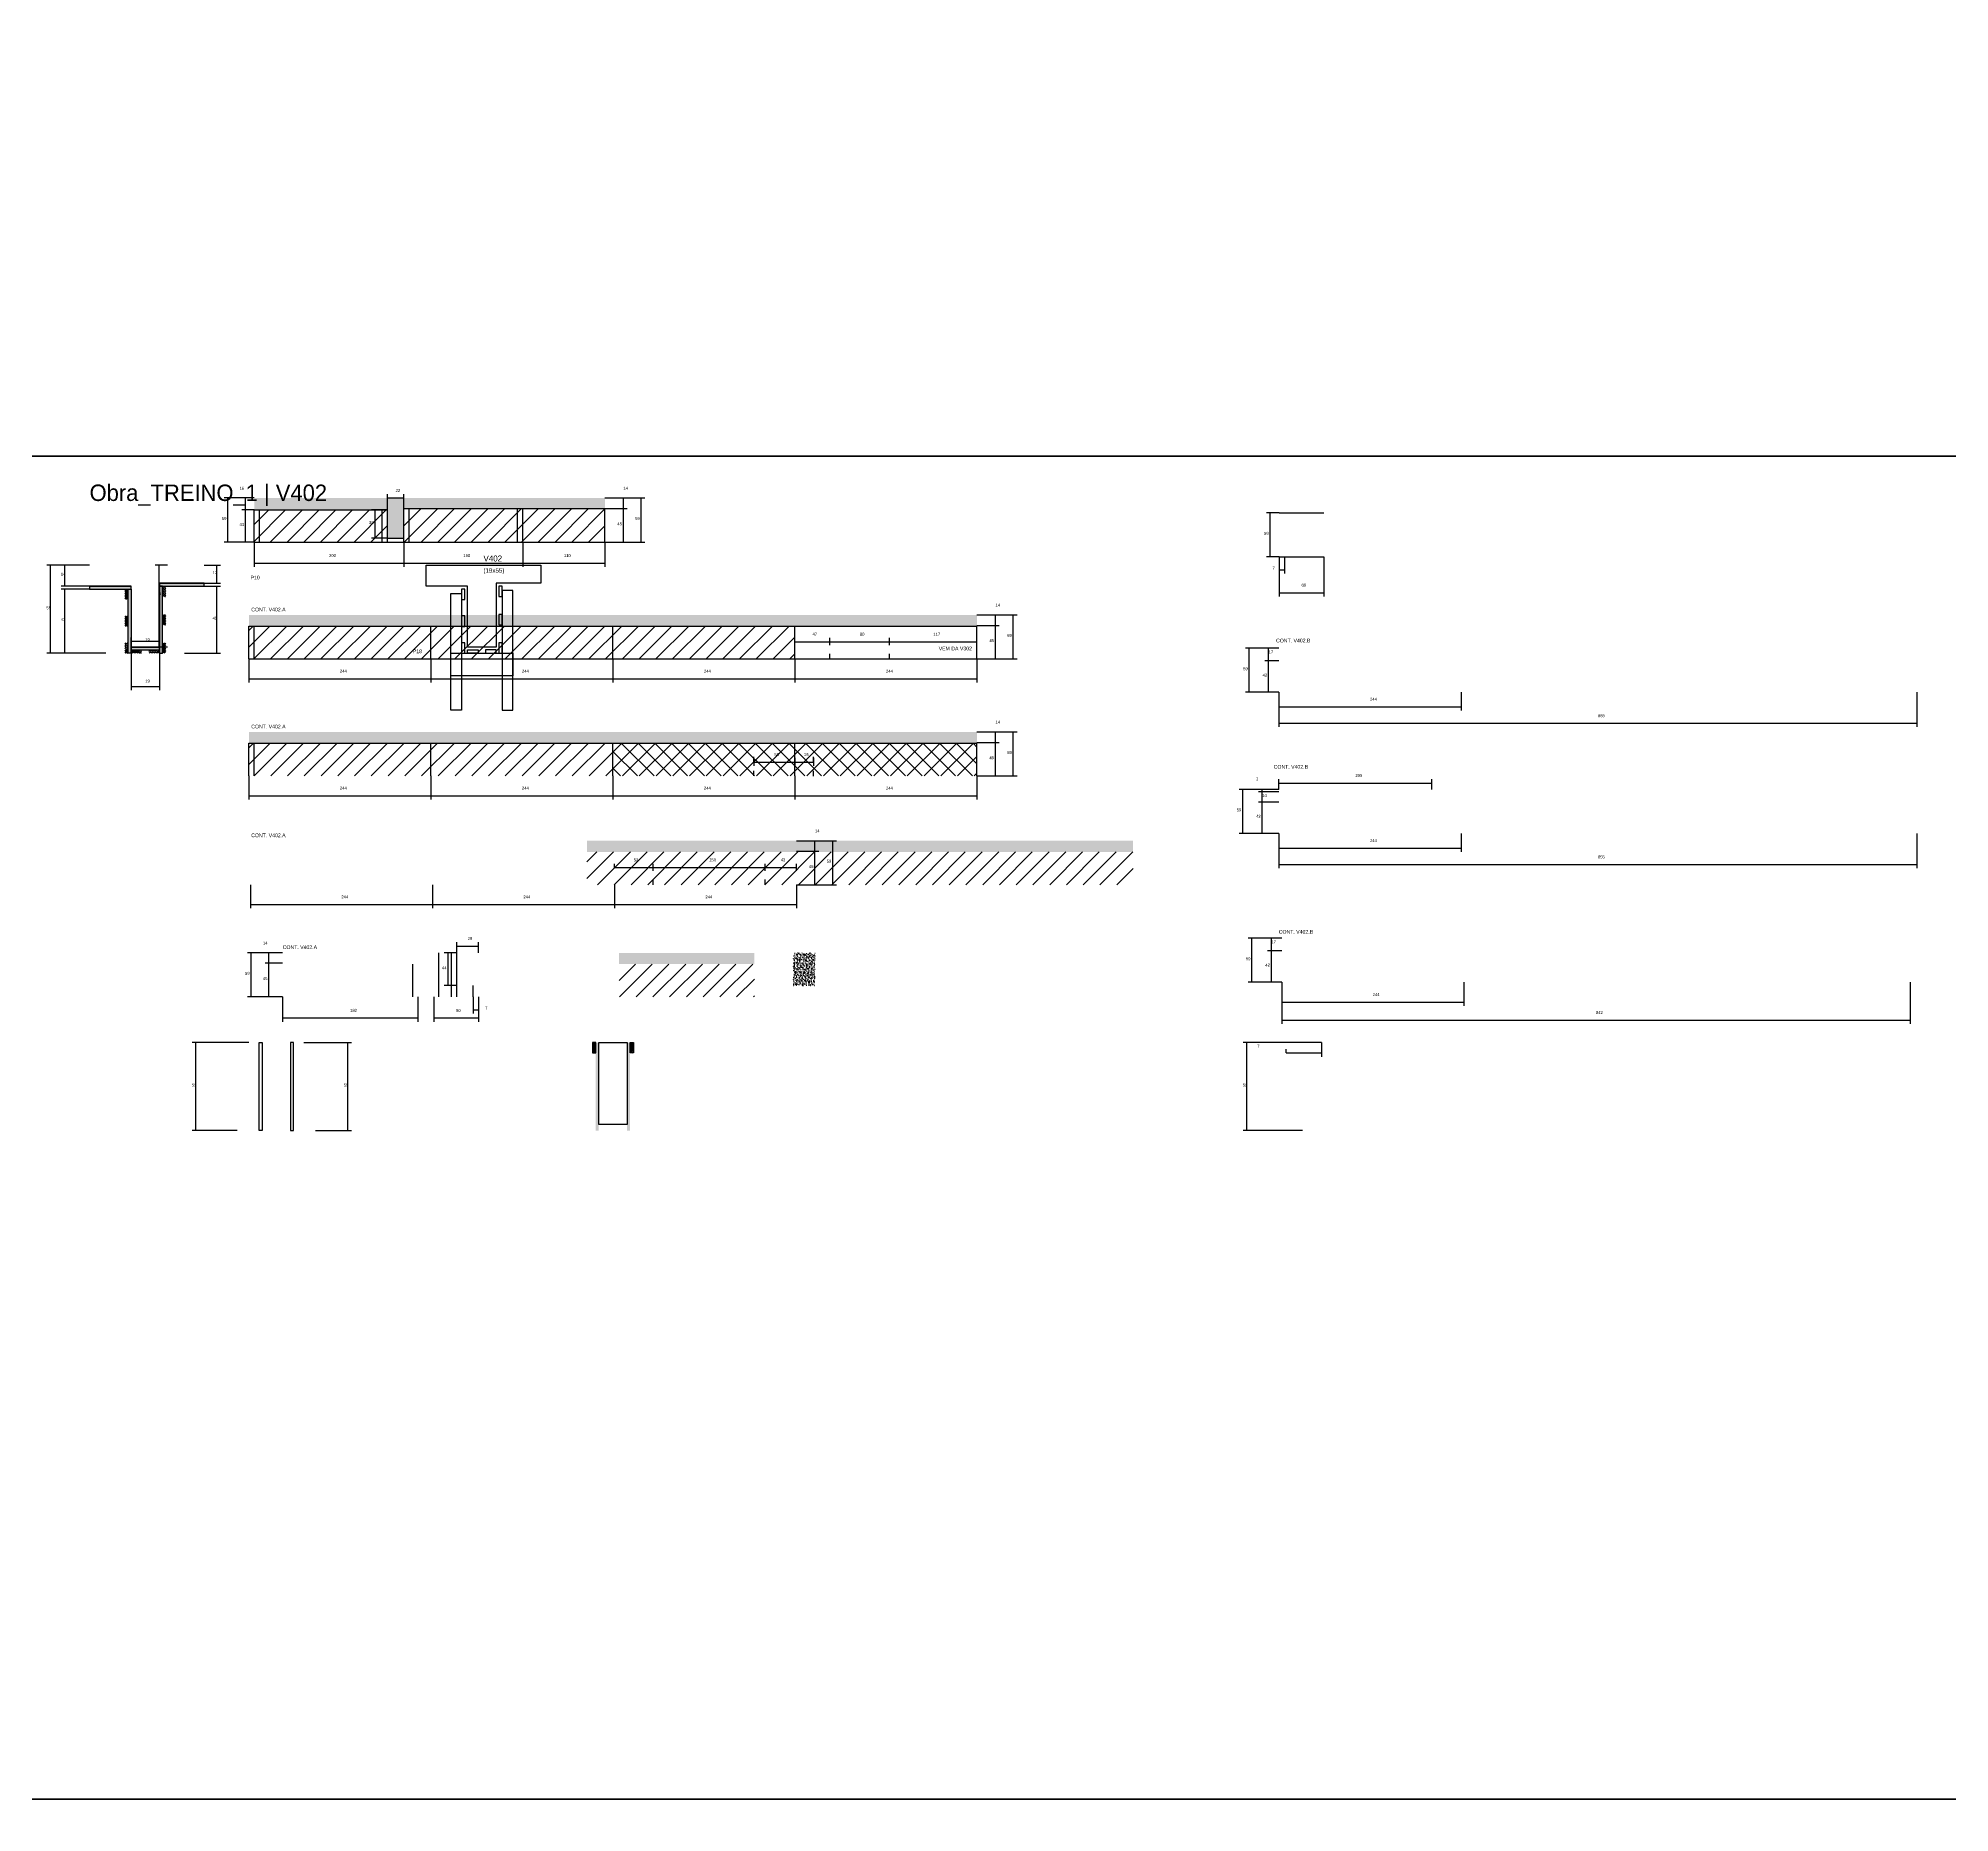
# Model space of a CAD drawing. Header units: metres. Extents: x -132 to 34800, y -36000 to 1848.
# Drawn here: x 2911 to 5474, y -5418 to -3040 of the extents above; entities that cross this region are included whole.
import ezdxf

# ---------------------------------------------------------------- set-up
doc = ezdxf.new("R2010")
doc.units = ezdxf.units.M
for name, color, linetype in [('CELL_BORDER', 8, 'Continuous'), ('CONCRETO', 251, 'Continuous'), ('COTA', 4, 'Continuous'), ('Cota Seção (2x)', 4, 'Continuous'), ('Hachura', 253, 'Continuous'), ('LABEL_ID', 3, 'Continuous'), ('Madeira', 126, 'Continuous'), ('NOMENCLATURA', 7, 'Continuous'), ('Painéis', 200, 'Continuous'), ('REAPROVEITAMENTO', 251, 'Continuous'), ('SARR_2.2x7', 40, 'Continuous'), ('SARR_3.5x7', 81, 'Continuous'), ('Texto Seção', 7, 'Continuous')]:
    doc.layers.add(name, color=color, linetype=linetype)

msp = doc.modelspace()

# ---------------------------------------------------------------- hatches: boundary and pattern name
at = {"layer": 'COTA'}
h = msp.add_hatch(dxfattribs=at)
h.set_pattern_fill('AR-CONC', scale=0.03)
h.paths.add_polyline_path([(3401.2, -3710), (3401.2, -3670), (3401.2, -3670), (3670.7, -3670), (3670.7, -3670), (3670.7, -3656), (3670.7, -3656), (3200.7, -3656), (3200.7, -3656), (3200.7, -3672), (3200.7, -3672), (3379.2, -3672), (3379.2, -3672), (3379.2, -3710), (3379.2, -3710), (3401.2, -3710)])
h = msp.add_hatch(dxfattribs=at)
h.set_pattern_fill('AR-CONC', scale=0.03)
h.paths.add_polyline_path([(4169.5, -3827.7), (4169.5, -3812.7), (4169.5, -3812.7), (3193.5, -3812.7), (3193.5, -3812.7), (3193.5, -3827.7), (3193.5, -3827.7), (4169.5, -3827.7)])
h = msp.add_hatch(dxfattribs=at)
h.set_pattern_fill('AR-CONC', scale=0.03)
h.paths.add_polyline_path([(4169.5, -3984.6), (4169.5, -3969.6), (4169.5, -3969.6), (3193.5, -3969.6), (3193.5, -3969.6), (3193.5, -3984.6), (3193.5, -3984.6), (4169.5, -3984.6)])
h = msp.add_hatch(dxfattribs=at)
h.set_pattern_fill('AR-CONC', scale=0.03)
h.paths.add_polyline_path([(3646.7, -4115.4), (3646.7, -4130.4), (3646.7, -4130.4), (4378.7, -4130.4), (4378.7, -4130.4), (4378.7, -4115.4), (4378.7, -4115.4), (3646.7, -4115.4)])
h = msp.add_hatch(dxfattribs=at)
h.set_pattern_fill('AR-CONC', scale=0.03)
h.paths.add_polyline_path([(3689.7, -4265.7), (3689.7, -4280.7), (3689.7, -4280.7), (3871.2, -4280.7), (3871.2, -4280.7), (3871.2, -4265.7), (3871.2, -4265.7), (3689.7, -4265.7)])
h = msp.add_hatch(dxfattribs=at)
h.set_pattern_fill('AR-CONC', scale=0.03)
h.paths.add_polyline_path([(3952.5, -4309.7), (3952.5, -4265.7), (3952.5, -4265.7), (3923.5, -4265.7), (3923.5, -4265.7), (3923.5, -4309.7), (3923.5, -4309.7), (3952.5, -4309.7)])
at = {"layer": 'Hachura'}
h = msp.add_hatch(color=8, dxfattribs=at)
h.dxf.hatch_style = 1
h.paths.add_polyline_path([(3035.6, -3778.1), (3035.6, -3774.1), (3035.6, -3774.1), (2980, -3774.1), (2980, -3774.1), (2980, -3778.1), (2980, -3778.1), (3035.6, -3778.1)])
h = msp.add_hatch(dxfattribs=at)
h.set_pattern_fill('ANSI31', scale=0.5)
h.paths.add_polyline_path([(3027.2, -3792.1), (3031.6, -3792.1), (3031.6, -3792.1), (3031.6, -3778.1), (3031.6, -3778.1), (3027.2, -3778.1), (3027.2, -3778.1), (3027.2, -3792.1)])
h = msp.add_hatch(color=8, dxfattribs=at)
h.dxf.hatch_style = 1
h.paths.add_polyline_path([(3031.6, -3778.1), (3035.6, -3778.1), (3035.6, -3778.1), (3035.6, -3864.1), (3035.6, -3864.1), (3031.6, -3864.1), (3031.6, -3864.1), (3031.6, -3778.1)])
h = msp.add_hatch(color=8, dxfattribs=at)
h.dxf.hatch_style = 1
h.paths.add_polyline_path([(3133.6, -3774.1), (3133.6, -3770.1), (3133.6, -3770.1), (3073.6, -3770.1), (3073.6, -3770.1), (3073.6, -3774.1), (3073.6, -3774.1), (3133.6, -3774.1)])
h = msp.add_hatch(color=8, dxfattribs=at)
h.dxf.hatch_style = 1
h.paths.add_polyline_path([(3077.6, -3774.1), (3073.6, -3774.1), (3073.6, -3774.1), (3073.6, -3864.1), (3073.6, -3864.1), (3077.6, -3864.1), (3077.6, -3864.1), (3077.6, -3774.1)])
h = msp.add_hatch(dxfattribs=at)
h.set_pattern_fill('ANSI31', scale=0.5)
h.paths.add_polyline_path([(3077.6, -3788.1), (3082, -3788.1), (3082, -3788.1), (3082, -3774.1), (3082, -3774.1), (3077.6, -3774.1), (3077.6, -3774.1), (3077.6, -3788.1)])
h = msp.add_hatch(dxfattribs=at)
h.set_pattern_fill('ANSI31', scale=0.5)
h.paths.add_polyline_path([(3027.2, -3828.1), (3031.6, -3828.1), (3031.6, -3828.1), (3031.6, -3814.1), (3031.6, -3814.1), (3027.2, -3814.1), (3027.2, -3814.1), (3027.2, -3828.1)])
h = msp.add_hatch(dxfattribs=at)
h.set_pattern_fill('ANSI31', scale=0.5)
h.paths.add_polyline_path([(3077.6, -3826.1), (3082, -3826.1), (3082, -3826.1), (3082, -3812.1), (3082, -3812.1), (3077.6, -3812.1), (3077.6, -3812.1), (3077.6, -3826.1)])
h = msp.add_hatch(dxfattribs=at)
h.set_pattern_fill('ANSI31', scale=0.5)
h.paths.add_polyline_path([(3027.2, -3864.1), (3031.6, -3864.1), (3031.6, -3864.1), (3031.6, -3850.1), (3031.6, -3850.1), (3027.2, -3850.1), (3027.2, -3850.1), (3027.2, -3864.1)])
h = msp.add_hatch(color=8, dxfattribs=at)
h.dxf.hatch_style = 1
h.paths.add_polyline_path([(3073.6, -3859.7), (3073.6, -3856.1), (3073.6, -3856.1), (3035.6, -3856.1), (3035.6, -3856.1), (3035.6, -3859.7), (3035.6, -3859.7), (3073.6, -3859.7)])
h = msp.add_hatch(dxfattribs=at)
h.set_pattern_fill('ANSI31', scale=0.5)
h.paths.add_polyline_path([(3035.6, -3864.1), (3035.6, -3859.7), (3035.6, -3859.7), (3049.6, -3859.7), (3049.6, -3859.7), (3049.6, -3864.1), (3049.6, -3864.1), (3035.6, -3864.1)])
h = msp.add_hatch(dxfattribs=at)
h.set_pattern_fill('ANSI31', scale=0.5)
h.paths.add_polyline_path([(3073.6, -3864.1), (3073.6, -3859.7), (3073.6, -3859.7), (3059.6, -3859.7), (3059.6, -3859.7), (3059.6, -3864.1), (3059.6, -3864.1), (3073.6, -3864.1)])
h = msp.add_hatch(dxfattribs=at)
h.set_pattern_fill('ANSI31', scale=0.5)
h.paths.add_polyline_path([(3077.6, -3864.1), (3082, -3864.1), (3082, -3864.1), (3082, -3850.1), (3082, -3850.1), (3077.6, -3850.1), (3077.6, -3850.1), (3077.6, -3864.1)])
h = msp.add_hatch(dxfattribs=at)
h.set_pattern_fill('ANSI31', scale=0.5)
h.paths.add_polyline_path([(3654.1, -4399.9), (3658.5, -4399.9), (3658.5, -4399.9), (3658.5, -4385.9), (3658.5, -4385.9), (3654.1, -4385.9), (3654.1, -4385.9), (3654.1, -4399.9)])
h = msp.add_hatch(color=8, dxfattribs=at)
h.dxf.hatch_style = 1
h.paths.add_polyline_path([(3662.5, -4385.9), (3658.5, -4385.9), (3658.5, -4385.9), (3658.5, -4503.9), (3658.5, -4503.9), (3662.5, -4503.9), (3662.5, -4503.9), (3662.5, -4385.9)])
h = msp.add_hatch(color=8, dxfattribs=at)
h.dxf.hatch_style = 1
h.paths.add_polyline_path([(3704.5, -4385.9), (3700.5, -4385.9), (3700.5, -4385.9), (3700.5, -4503.9), (3700.5, -4503.9), (3704.5, -4503.9), (3704.5, -4503.9), (3704.5, -4385.9)])
h = msp.add_hatch(dxfattribs=at)
h.set_pattern_fill('ANSI31', scale=0.5)
h.paths.add_polyline_path([(3708.9, -4399.9), (3704.5, -4399.9), (3704.5, -4399.9), (3704.5, -4385.9), (3704.5, -4385.9), (3708.9, -4385.9), (3708.9, -4385.9), (3708.9, -4399.9)])
at = {"layer": 'REAPROVEITAMENTO'}
h = msp.add_hatch(dxfattribs=at)
h.set_pattern_fill('ANSI31', scale=5)
h.paths.add_polyline_path([(3379.2, -3715), (3379.2, -3672), (3379.2, -3672), (3200.7, -3672), (3200.7, -3672), (3200.7, -3715), (3200.7, -3715), (3379.2, -3715)])
h = msp.add_hatch(dxfattribs=at)
h.set_pattern_fill('ANSI31', scale=5)
h.paths.add_polyline_path([(3670.7, -3715), (3670.7, -3670), (3670.7, -3670), (3401.2, -3670), (3401.2, -3670), (3401.2, -3715), (3401.2, -3715), (3670.7, -3715)])
h = msp.add_hatch(dxfattribs=at)
h.set_pattern_fill('ANSI31', scale=5)
h.paths.add_polyline_path([(3925.5, -3871.7), (3925.5, -3827.7), (3925.5, -3827.7), (3193.5, -3827.7), (3193.5, -3827.7), (3193.5, -3871.7), (3193.5, -3871.7), (3925.5, -3871.7)])
h = msp.add_hatch(dxfattribs=at)
h.set_pattern_fill('ANSI31', scale=5)
h.paths.add_polyline_path([(3193.5, -3984.6), (3193.5, -4028.6), (3193.5, -4028.6), (3681.5, -4028.6), (3681.5, -4028.6), (3681.5, -3984.6), (3681.5, -3984.6), (3193.5, -3984.6)])
h = msp.add_hatch(dxfattribs=at)
h.set_pattern_fill('ANSI37', scale=5)
h.paths.add_polyline_path([(4169.5, -4028.6), (4169.5, -3984.6), (4169.5, -3984.6), (3681.5, -3984.6), (3681.5, -3984.6), (3681.5, -4028.6), (3681.5, -4028.6), (4169.5, -4028.6)])
h = msp.add_hatch(dxfattribs=at)
h.set_pattern_fill('ANSI31', scale=5)
h.paths.add_polyline_path([(3646.7, -4130.4), (3646.7, -4174.4), (3646.7, -4174.4), (4378.7, -4174.4), (4378.7, -4174.4), (4378.7, -4130.4), (4378.7, -4130.4), (3646.7, -4130.4)])
h = msp.add_hatch(dxfattribs=at)
h.set_pattern_fill('ANSI31', scale=5)
h.paths.add_polyline_path([(3871.2, -4324.7), (3871.2, -4280.7), (3871.2, -4280.7), (3689.7, -4280.7), (3689.7, -4280.7), (3689.7, -4324.7), (3689.7, -4324.7), (3871.2, -4324.7)])

# ---------------------------------------------------------------- linework, layer by layer
at = {"layer": 'CELL_BORDER'}
for points in [[(2900, -3600), (5800, -3600), (5800, -1800), (2900, -1800)], [(2900, -5400), (5800, -5400), (5800, -3600), (2900, -3600)], [(2900, -7200), (5800, -7200), (5800, -5400), (2900, -5400)]]:
    msp.add_lwpolyline(points, close=True, dxfattribs=at)
at = {"layer": 'CONCRETO'}
for points in [[(3431.2, -3774.1), (3431.2, -3746.1), (3584.8, -3746.1), (3584.8, -3770.1), (3524.8, -3770.1), (3524.8, -3856.1), (3486.8, -3856.1), (3486.8, -3774.1)], [(3662.5, -4385.9), (3662.5, -4385.9), (3700.5, -4385.9), (3700.5, -4413.9), (3700.5, -4413.9), (3700.5, -4495.9), (3662.5, -4495.9), (3662.5, -4385.9)]]:
    msp.add_lwpolyline(points, close=True, dxfattribs=at)
at = {"layer": 'COTA'}
for p, q in [((3200.7, -3656), (3160.4, -3656)), ((3165.4, -3715), (3165.4, -3656)), ((3200.7, -3656), (3184.2, -3656)), ((3189.2, -3672), (3189.2, -3656)), ((3379.2, -3672), (3379.2, -3651)), ((3379.2, -3656), (3401.2, -3656)), ((3401.2, -3670), (3401.2, -3651)), ((3670.7, -3656), (3700.6, -3656)), ((3670.7, -3656), (3724.5, -3656)), ((3695.6, -3670), (3695.6, -3656)), ((3719.5, -3715), (3719.5, -3656)), ((3200.7, -3672), (3184.2, -3672)), ((3200.7, -3672), (3184.2, -3672)), ((3189.2, -3715), (3189.2, -3672)), ((3379.2, -3672), (3357.8, -3672)), ((3362.8, -3710), (3362.8, -3672)), ((3670.7, -3670), (3700.6, -3670)), ((3670.7, -3670), (3700.6, -3670)), ((3695.6, -3715), (3695.6, -3670)), ((4574.6, -3675.9), (4557.6, -3675.9)), ((4562.6, -3734.9), (4562.6, -3675.9)), ((3200.7, -3715), (3160.4, -3715)), ((3200.7, -3715), (3184.2, -3715)), ((3200.7, -3715), (3200.7, -3748.3)), ((3379.2, -3710), (3357.8, -3710)), ((3401.2, -3715), (3401.2, -3748.3)), ((3401.2, -3715), (3401.2, -3748.3)), ((3560.7, -3715), (3560.7, -3748.3)), ((3560.7, -3715), (3560.7, -3748.3)), ((3670.7, -3715), (3700.6, -3715)), ((3670.7, -3715), (3724.5, -3715)), ((3670.7, -3715), (3670.7, -3748.3)), ((4574.6, -3734.9), (4557.6, -3734.9)), ((4574.6, -3734.9), (4574.6, -3787.9)), ((4574.6, -3734.9), (4574.6, -3757.2)), ((4581.6, -3734.9), (4581.6, -3757.2)), ((4634.6, -3734.9), (4634.6, -3787.9)), ((2980, -3746.1), (2922.6, -3746.1)), ((2927.6, -3864.1), (2927.6, -3746.1)), ((2980, -3746.1), (2941.9, -3746.1)), ((2946.9, -3774.1), (2946.9, -3746.1)), ((3133.6, -3746.1), (3155.4, -3746.1)), ((3150.4, -3770.1), (3150.4, -3746.1)), ((3200.7, -3743.3), (3401.2, -3743.3)), ((3401.2, -3743.3), (3560.7, -3743.3)), ((3560.7, -3743.3), (3670.7, -3743.3)), ((4574.6, -3752.2), (4581.6, -3752.2)), ((2980, -3774.1), (2941.9, -3774.1)), ((2980, -3778.1), (2941.9, -3778.1)), ((2946.9, -3864.1), (2946.9, -3778.1)), ((3133.6, -3770.1), (3155.4, -3770.1)), ((3133.6, -3774.1), (3155.4, -3774.1)), ((3150.4, -3864.1), (3150.4, -3774.1)), ((4574.6, -3782.9), (4634.6, -3782.9)), ((4169.5, -3812.7), (4199.4, -3812.7)), ((4169.5, -3812.7), (4223.2, -3812.7)), ((4194.4, -3826.7), (4194.4, -3812.7)), ((4218.2, -3871.7), (4218.2, -3812.7)), ((3972.5, -3848.7), (3972.5, -3843.6)), ((4052.5, -3848.6), (4052.5, -3843.6)), ((4052.5, -3848.7), (4052.5, -3843.6)), ((4169.5, -3826.7), (4199.4, -3826.7)), ((4169.5, -3826.7), (4199.4, -3826.7)), ((4169.5, -3853.2), (4169.5, -3843.6)), ((4194.4, -3871.7), (4194.4, -3826.7)), ((3002, -3864.1), (2922.6, -3864.1)), ((3002, -3864.1), (2941.9, -3864.1)), ((3035.6, -3864.1), (3035.6, -3913.8)), ((3073.6, -3864.1), (3073.6, -3913.8)), ((3107.2, -3864.1), (3155.4, -3864.1)), ((3925.5, -3849.7), (3925.5, -3843.7)), ((3925.5, -3848.7), (3972.5, -3848.7)), ((3972.5, -3849.7), (3972.5, -3843.7)), ((3972.5, -3848.6), (4052.5, -3848.6)), ((4052.5, -3848.6), (4169.5, -3848.6)), ((4574.4, -3857.4), (4529.5, -3857.4)), ((4534.5, -3916.4), (4534.5, -3857.4)), ((4574.4, -3857.4), (4555.5, -3857.4)), ((4560.5, -3874.4), (4560.5, -3857.4)), ((3193.5, -3871.7), (3193.5, -3903.3)), ((3437.5, -3871.7), (3437.5, -3903.3)), ((3437.5, -3871.7), (3437.5, -3903.3)), ((3681.5, -3871.7), (3681.5, -3903.3)), ((3681.5, -3871.7), (3681.5, -3903.3)), ((3925.5, -3871.7), (3925.5, -3903.3)), ((3925.5, -3871.7), (3925.5, -3903.3)), ((4169.5, -3871.7), (4199.4, -3871.7)), ((4169.5, -3871.7), (4223.2, -3871.7)), ((4169.5, -3871.7), (4169.5, -3903.3)), ((4574.4, -3874.4), (4555.5, -3874.4)), ((4574.4, -3874.4), (4555.5, -3874.4)), ((4560.5, -3916.4), (4560.5, -3874.4)), ((3035.6, -3908.8), (3073.6, -3908.8)), ((3193.5, -3898.3), (3437.5, -3898.3)), ((3437.5, -3898.3), (3681.5, -3898.3)), ((3681.5, -3898.3), (3925.5, -3898.3)), ((3925.5, -3898.3), (4169.5, -3898.3)), ((4574.4, -3916.4), (4529.5, -3916.4)), ((4574.4, -3916.4), (4555.5, -3916.4)), ((4574.4, -3916.4), (4574.4, -3940.9)), ((4574.4, -3916.4), (4574.4, -3962.9)), ((4818.4, -3916.4), (4818.4, -3940.9)), ((5429.4, -3916.4), (5429.4, -3962.9)), ((4574.4, -3935.9), (4818.4, -3935.9)), ((4169.5, -3969.6), (4199.4, -3969.6)), ((4169.5, -3969.6), (4223.2, -3969.6)), ((4194.4, -3983.6), (4194.4, -3969.6)), ((4218.2, -4028.6), (4218.2, -3969.6)), ((4574.4, -3957.9), (5429.4, -3957.9)), ((4169.5, -3983.6), (4199.4, -3983.6)), ((4169.5, -3983.6), (4199.4, -3983.6)), ((4194.4, -4028.6), (4194.4, -3983.6)), ((3870.5, -4007.1), (3870.5, -4015.1)), ((3870.5, -4010.1), (3925.5, -4010.1)), ((3925.5, -4010.1), (3925.5, -4005.1)), ((3193.5, -4028.6), (3193.5, -4060.1)), ((3437.5, -4028.6), (3437.5, -4060.1)), ((3437.5, -4028.6), (3437.5, -4060.1)), ((3681.5, -4028.6), (3681.5, -4060.1)), ((3681.5, -4028.6), (3681.5, -4060.1)), ((3925.5, -4028.6), (3925.5, -4060.1)), ((3925.5, -4028.6), (3925.5, -4060.1)), ((4169.5, -4028.6), (4199.4, -4028.6)), ((4169.5, -4028.6), (4223.2, -4028.6)), ((4169.5, -4028.6), (4169.5, -4060.1)), ((4574.4, -4046.7), (4520.8, -4046.7)), ((4525.8, -4105.7), (4525.8, -4046.7)), ((4574.4, -4046.7), (4546.8, -4046.7)), ((4551.8, -4049.7), (4551.8, -4046.7)), ((4574.4, -4046.7), (4574.4, -4033.1)), ((4574.4, -4038.1), (4779.4, -4038.1)), ((4779.4, -4046.7), (4779.4, -4033.1)), ((3193.5, -4055.1), (3437.5, -4055.1)), ((3437.5, -4055.1), (3681.5, -4055.1)), ((3681.5, -4055.1), (3925.5, -4055.1)), ((3925.5, -4055.1), (4169.5, -4055.1)), ((4574.4, -4049.7), (4546.8, -4049.7)), ((4574.4, -4049.7), (4546.8, -4049.7)), ((4574.4, -4063.7), (4546.8, -4063.7)), ((4574.4, -4063.7), (4546.8, -4063.7)), ((4551.8, -4063.7), (4551.8, -4049.7)), ((4551.8, -4105.7), (4551.8, -4063.7)), ((3927.5, -4115.4), (3957.4, -4115.4)), ((3927.5, -4115.4), (3981.3, -4115.4)), ((3952.4, -4129.4), (3952.4, -4115.4)), ((3976.3, -4174.4), (3976.3, -4115.4)), ((4574.4, -4105.7), (4520.8, -4105.7)), ((4574.4, -4105.7), (4546.8, -4105.7)), ((4574.4, -4105.7), (4574.4, -4152.2)), ((4574.4, -4105.7), (4574.4, -4130.2)), ((4574.4, -4125.2), (4818.4, -4125.2)), ((4818.4, -4105.7), (4818.4, -4130.2)), ((5429.4, -4105.7), (5429.4, -4152.2)), ((3683.5, -4152.4), (3683.5, -4146.3)), ((3735.5, -4152.4), (3735.5, -4146.3)), ((3735.5, -4151.3), (3735.5, -4146.3)), ((3885.5, -4151.3), (3885.5, -4146.3)), ((3885.5, -4151.3), (3885.5, -4146.3)), ((3927.5, -4129.4), (3957.4, -4129.4)), ((3927.5, -4129.4), (3957.4, -4129.4)), ((3927.5, -4155.9), (3927.5, -4146.3)), ((3952.4, -4174.4), (3952.4, -4129.4)), ((4574.4, -4147.2), (5429.4, -4147.2)), ((3195.5, -4174.4), (3195.5, -4205.9)), ((3439.5, -4174.4), (3439.5, -4205.9)), ((3439.5, -4174.4), (3439.5, -4205.9)), ((3683.5, -4151.3), (3735.5, -4151.3)), ((3683.5, -4174.4), (3683.5, -4205.9)), ((3683.5, -4174.4), (3683.5, -4205.9)), ((3735.5, -4151.3), (3885.5, -4151.3)), ((3885.5, -4151.3), (3927.5, -4151.3)), ((3927.5, -4174.4), (3957.4, -4174.4)), ((3927.5, -4174.4), (3981.3, -4174.4)), ((3927.5, -4174.4), (3927.5, -4205.9)), ((3195.5, -4200.9), (3439.5, -4200.9)), ((3439.5, -4200.9), (3683.5, -4200.9)), ((3683.5, -4200.9), (3927.5, -4200.9)), ((3472.3, -4265.7), (3472.3, -4251.6)), ((3501.3, -4265.7), (3501.3, -4251.6)), ((4578, -4246.1), (4533.2, -4246.1)), ((4538.2, -4305.1), (4538.2, -4246.1)), ((4578, -4246.1), (4559.2, -4246.1)), ((4564.2, -4263.1), (4564.2, -4246.1)), ((3238.5, -4265.7), (3191.6, -4265.7)), ((3196.6, -4324.7), (3196.6, -4265.7)), ((3238.5, -4265.7), (3215.4, -4265.7)), ((3220.4, -4279.7), (3220.4, -4265.7)), ((3472.3, -4265.7), (3455.5, -4265.7)), ((3460.5, -4309.7), (3460.5, -4265.7)), ((3472.3, -4256.6), (3501.3, -4256.6)), ((4578, -4263.1), (4559.2, -4263.1)), ((4578, -4263.1), (4559.2, -4263.1)), ((4564.2, -4305.1), (4564.2, -4263.1)), ((3238.5, -4279.7), (3215.4, -4279.7)), ((3238.5, -4279.7), (3215.4, -4279.7)), ((3220.4, -4324.7), (3220.4, -4279.7)), ((3238.5, -4324.7), (3191.6, -4324.7)), ((3238.5, -4324.7), (3215.4, -4324.7)), ((3238.5, -4324.7), (3238.5, -4358)), ((3420, -4324.7), (3420, -4358)), ((3441.3, -4324.7), (3441.3, -4358)), ((3472.3, -4309.7), (3455.5, -4309.7)), ((3494.4, -4324.7), (3494.4, -4347)), ((3501.3, -4324.7), (3501.3, -4358)), ((3501.4, -4324.7), (3501.4, -4347)), ((4578, -4305.1), (4533.2, -4305.1)), ((4578, -4305.1), (4559.2, -4305.1)), ((4578, -4305.1), (4578, -4336.7)), ((4578, -4305.1), (4578, -4360.9)), ((4822, -4305.1), (4822, -4336.7)), ((5420.5, -4305.1), (5420.5, -4360.9)), ((3238.5, -4353), (3420, -4353)), ((3441.3, -4353), (3501.3, -4353)), ((3494.4, -4342), (3501.4, -4342)), ((4578, -4331.7), (4822, -4331.7)), ((4578, -4355.9), (5420.5, -4355.9)), ((3193.3, -4385.9), (3117.6, -4385.9)), ((3122.6, -4503.9), (3122.6, -4385.9)), ((3267.3, -4385.9), (3331.1, -4385.9)), ((3326.1, -4503.9), (3326.1, -4385.9)), ((4631.4, -4385.9), (4526.4, -4385.9)), ((4531.4, -4503.9), (4531.4, -4385.9)), ((4583.8, -4399.9), (4583.8, -4394.9)), ((4583.8, -4399.9), (4631.4, -4399.9)), ((4631.4, -4385.9), (4631.4, -4404.9)), ((3177.7, -4503.9), (3117.6, -4503.9)), ((3282.9, -4503.9), (3331.1, -4503.9)), ((4605.8, -4503.9), (4526.4, -4503.9))]:
    msp.add_line(p, q, dxfattribs=at)
at = {"layer": 'Cota Seção (2x)'}
for p, q in [((3084.6, -3746.1), (3068.1, -3746.1)), ((3073.1, -3856.1), (3073.1, -3746.1)), ((3035.6, -3864.1), (3035.6, -3843.1)), ((3073.6, -3864.1), (3073.6, -3843.1)), ((3035.6, -3848.1), (3073.6, -3848.1)), ((3084.6, -3856.1), (3068.1, -3856.1)), ((3925.5, -4004.3), (3925.5, -4015.1)), ((3925.5, -4010.1), (3950.5, -4010.1)), ((3950.5, -4004.3), (3950.5, -4015.1))]:
    msp.add_line(p, q, dxfattribs=at)
at = {"layer": 'Madeira'}
for points in [[(3478.4, -3792.1), (3482.8, -3792.1), (3482.8, -3778.1), (3478.4, -3778.1)], [(3528.8, -3788.1), (3533.2, -3788.1), (3533.2, -3774.1), (3528.8, -3774.1)], [(3478.4, -3828.1), (3482.8, -3828.1), (3482.8, -3814.1), (3478.4, -3814.1)], [(3528.8, -3826.1), (3533.2, -3826.1), (3533.2, -3812.1), (3528.8, -3812.1)], [(3478.4, -3864.1), (3482.8, -3864.1), (3482.8, -3850.1), (3478.4, -3850.1)], [(3486.8, -3864.1), (3486.8, -3859.7), (3500.8, -3859.7), (3500.8, -3864.1)], [(3524.8, -3864.1), (3524.8, -3859.7), (3510.8, -3859.7), (3510.8, -3864.1)], [(3528.8, -3864.1), (3533.2, -3864.1), (3533.2, -3850.1), (3528.8, -3850.1)], [(3654.1, -4399.9), (3658.5, -4399.9), (3658.5, -4385.9), (3654.1, -4385.9)], [(3708.9, -4399.9), (3704.5, -4399.9), (3704.5, -4385.9), (3708.9, -4385.9)]]:
    msp.add_lwpolyline(points, close=True, dxfattribs=at)
at = {"layer": 'Painéis'}
for p, q in [((3200.7, -3672), (3379.2, -3672)), ((3200.7, -3715), (3200.7, -3672)), ((3379.2, -3710), (3379.2, -3672)), ((3401.2, -3670), (3560.7, -3670)), ((3401.2, -3715), (3401.2, -3670)), ((3560.7, -3670), (3670.7, -3670)), ((3560.7, -3715), (3560.7, -3670)), ((3670.7, -3715), (3670.7, -3670)), ((4574.6, -3675.9), (4634.6, -3675.9)), ((3200.7, -3715), (3401.2, -3715)), ((3379.2, -3710), (3401.2, -3710)), ((3401.2, -3715), (3401.2, -3710)), ((3401.2, -3715), (3560.7, -3715)), ((3560.7, -3715), (3670.7, -3715)), ((4574.6, -3734.9), (4634.6, -3734.9)), ((2980, -3774.1), (3035.6, -3774.1)), ((3073.6, -3770.1), (3133.6, -3770.1)), ((3193.5, -3827.7), (4169.5, -3827.7)), ((3193.5, -3871.7), (3193.5, -3827.7)), ((3437.5, -3871.7), (3437.5, -3827.7)), ((3681.5, -3871.7), (3681.5, -3827.7)), ((3925.5, -3871.7), (3925.5, -3827.7)), ((4169.5, -3871.7), (4169.5, -3827.7)), ((3035.6, -3856.1), (3073.6, -3856.1)), ((3193.5, -3871.7), (4169.5, -3871.7)), ((3193.5, -3984.6), (4169.5, -3984.6)), ((3193.5, -4028.6), (3193.5, -3984.6)), ((3437.5, -4028.6), (3437.5, -3984.6)), ((3681.5, -4028.6), (3681.5, -3984.6)), ((3925.5, -4028.6), (3925.5, -3984.6)), ((4169.5, -4028.6), (4169.5, -3984.6))]:
    msp.add_line(p, q, dxfattribs=at)
for points in [[(3035.6, -3778.1), (3035.6, -3774.1), (2980, -3774.1), (2980, -3778.1)], [(3031.6, -3778.1), (3035.6, -3778.1), (3035.6, -3864.1), (3031.6, -3864.1)], [(3133.6, -3774.1), (3133.6, -3770.1), (3073.6, -3770.1), (3073.6, -3774.1)], [(3077.6, -3774.1), (3073.6, -3774.1), (3073.6, -3864.1), (3077.6, -3864.1)], [(3073.6, -3859.7), (3073.6, -3856.1), (3035.6, -3856.1), (3035.6, -3859.7)], [(3207.3, -4385.9), (3211.3, -4385.9), (3211.3, -4503.9), (3207.3, -4503.9)], [(3253.3, -4385.9), (3249.3, -4385.9), (3249.3, -4503.9), (3253.3, -4503.9)]]:
    msp.add_lwpolyline(points, close=True, dxfattribs=at)
at = {"layer": 'SARR_2.2x7'}
for p, q in [((3207.7, -3715), (3207.7, -3672)), ((3372.2, -3715), (3372.2, -3672)), ((3379.2, -3715), (3379.2, -3672)), ((3408.2, -3715), (3408.2, -3670)), ((3553.7, -3715), (3553.7, -3670)), ((3200.4, -3871.7), (3200.4, -3827.7)), ((3972.5, -3853.2), (3972.5, -3846.2)), ((3972.5, -3871.7), (3972.5, -3864.7)), ((4052.5, -3853.2), (4052.5, -3846.2)), ((4052.5, -3871.7), (4052.5, -3864.7)), ((3200.4, -4028.6), (3200.4, -3984.6)), ((3870.5, -4010.1), (3870.5, -4003.1)), ((3870.5, -4028.6), (3870.5, -4021.6)), ((3950.5, -4010.1), (3950.5, -4003.1)), ((3950.5, -4028.7), (3950.5, -4021.6)), ((3735.5, -4155.9), (3735.5, -4148.9)), ((3885.5, -4155.9), (3885.5, -4148.9)), ((3735.5, -4174.4), (3735.5, -4167.4)), ((3885.5, -4174.4), (3885.5, -4167.4)), ((3448.3, -4324.7), (3448.3, -4265.7)), ((3465.3, -4324.7), (3465.3, -4265.7)), ((3472.3, -4324.7), (3472.3, -4265.7)), ((3413.1, -4324.7), (3413.1, -4280.7)), ((3494.4, -4324.7), (3494.4, -4309.7))]:
    msp.add_line(p, q, dxfattribs=at)
at = {"layer": 'SARR_3.5x7'}
for points in [[(3464.4, -3784.1), (3478.4, -3784.1), (3478.4, -3940.6), (3464.4, -3940.6)], [(3547.2, -3780.1), (3533.2, -3780.1), (3533.2, -3940.6), (3547.2, -3940.6)], [(3464.4, -3864.1), (3547.2, -3864.1), (3547.2, -3894.2), (3464.4, -3894.2)]]:
    msp.add_lwpolyline(points, close=True, dxfattribs=at)

# ---------------------------------------------------------------- texts
at = {"layer": 'COTA'}
for s, p in [('16', (3181, -3645)), ('22', (3390.2, -3648)), ('14', (3695.6, -3645)), ('59', (3157.3, -3685.5)), ('43', (3180.9, -3693.5)), ('38', (3354.5, -3691)), ('45', (3687.5, -3692.5)), ('59', (3711.3, -3685.5)), ('59', (4554.4, -3705.4)), ('200', (3301, -3735.2)), ('160', (3481, -3735.1)), ('110', (3615.7, -3735.2)), ('14', (2941.4, -3760.1)), ('12', (3144.9, -3758.1)), ('7', (4565.7, -3752.2)), ('60', (4604.6, -3774.8)), ('59', (2922.1, -3805.1)), ('43', (2941.4, -3821.1)), ('45', (3144.9, -3819.1)), ('14', (4194.4, -3801.7)), ('47', (3949, -3840.6)), ('80', (4012.5, -3840.5)), ('117', (4111, -3840.6)), ('59', (4210.1, -3842.2)), ('45', (4186.2, -3849.2)), ('17', (4560.5, -3864.4)), ('244', (3315.5, -3890.2)), ('244', (3559.5, -3890.2)), ('244', (3803.5, -3890.2)), ('244', (4047.5, -3890.2)), ('59', (4526.4, -3886.9)), ('42', (4552.5, -3895.4)), ('19', (3054.6, -3903.3)), ('244', (4696.4, -3927.8)), ('855', (5001.9, -3949.8)), ('14', (4194.4, -3958.5)), ('59', (4210.1, -3999.1)), ('55', (3898, -4002)), ('45', (4186.2, -4006.1)), ('244', (3315.5, -4047)), ('244', (3559.5, -4047)), ('244', (3803.5, -4047)), ('244', (4047.5, -4047)), ('3', (4543.6, -4034.5)), ('205', (4676.9, -4030)), ('59', (4517.7, -4076.2)), ('14', (4551.8, -4056.7)), ('42', (4543.7, -4084.7)), ('14', (3952.4, -4104.3)), ('244', (4696.4, -4117.1)), ('52', (3709.5, -4143.2)), ('150', (3810.5, -4143.2)), ('42', (3906.5, -4143.2)), ('45', (3944.3, -4151.9)), ('59', (3968.1, -4144.9)), ('855', (5001.9, -4139.1)), ('244', (3317.5, -4192.8)), ('244', (3561.5, -4192.8)), ('244', (3805.5, -4192.8)), ('14', (3212.3, -4254.6)), ('29', (3486.8, -4248.5)), ('17', (4564.2, -4253.1)), ('59', (4530, -4275.6)), ('59', (3188.4, -4295.2)), ('45', (3212.3, -4302.2)), ('44', (3452.4, -4287.7)), ('42', (4556.1, -4284.1)), ('244', (4700, -4323.6)), ('182', (3329.3, -4344.8)), ('60', (3471.3, -4344.9)), ('7', (3510.2, -4342)), ('842', (4999.2, -4347.8)), ('7', (4545.2, -4392.9)), ('59', (3117.1, -4444.9)), ('59', (3320.6, -4444.9)), ('59', (4525.9, -4444.9))]:
    msp.add_text(s, height=4, dxfattribs=at).set_placement(p)
at = {"layer": 'Cota Seção (2x)'}
for s, p in [('55', (3073.1, -3786.1)), ('19', (3054.6, -3848.1)), ('25', (3938, -4002))]:
    msp.add_text(s, height=4, dxfattribs=at).set_placement(p)
at = {"layer": 'LABEL_ID'}
msp.add_text('Obra_TREINO_1 | V402', height=22, dxfattribs=at).set_placement((2980, -3660))
at = {"layer": 'NOMENCLATURA'}
for s, p in [('P10', (3195.8, -3765.2)), ('P18', (3413.3, -3864))]:
    msp.add_text(s, height=5, dxfattribs=at).set_placement(p)
at = {"layer": 'Texto Seção'}
for s, height, p in [('V402', 8, (3508, -3741.1)), ('(19x55)', 6, (3508, -3756.1)), ('CONT. V402.A', 5, (3196.7, -3808)), ('VEM DA V302', 5, (4118.3, -3860.3)), ('CONT. V402.B', 5, (4570.5, -3849.6)), ('CONT. V402.A', 5, (3196.7, -3964.9)), ('CONT. V402.B', 5, (4567.3, -4018.8)), ('CONT. V402.A', 5, (3196.7, -4110.7)), ('CONT. V402.B', 5, (4574.1, -4240)), ('CONT. V402.A', 5, (3238.9, -4260.6))]:
    msp.add_text(s, height=height, dxfattribs=at).set_placement(p)

doc.saveas('drawing.dxf')
